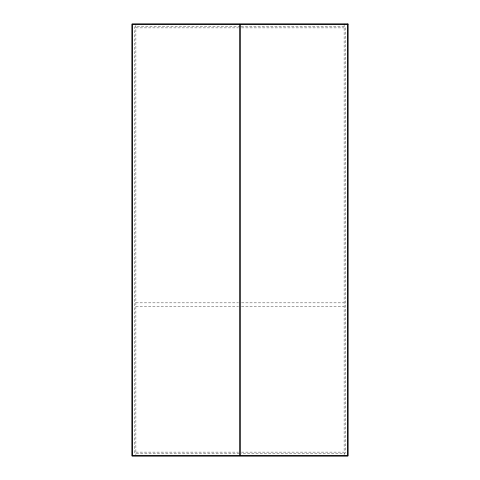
<?xml version="1.0" encoding="UTF-8"?>
<svg xmlns="http://www.w3.org/2000/svg" width="480" height="480" viewBox="0 0 480 480"><rect width="100%" height="100%" fill="white"/><g stroke="black" fill="none" stroke-linecap="round" stroke-linejoin="round"><path stroke-width="0.36" stroke-dasharray="2.4 1.8" d="M240.372 26.808L134.808 26.808L134.808 453.192L240.372 453.192M241.122 26.808L345.192 26.808L345.192 453.192L241.122 453.192M135.888 27.888L238.5 27.888M241.5 27.888L344.112 27.888M135.888 302.856L238.5 302.856M241.5 302.856L344.112 302.856M135.888 306.744L238.5 306.744M241.5 306.744L344.112 306.744M135.888 452.112L238.5 452.112M241.5 452.112L344.112 452.112M344.112 24L344.112 454.704M135.888 25.296L135.888 454.704"/><path stroke-width="0.72" d="M348 24L132 24L132 456L348 456L348 24M239.784 24.216L132.216 24.216L132.216 455.784L239.784 455.784L239.784 24.216M347.784 24.216L240.216 24.216L240.216 455.784L347.784 455.784L347.784 24.216"/></g></svg>
